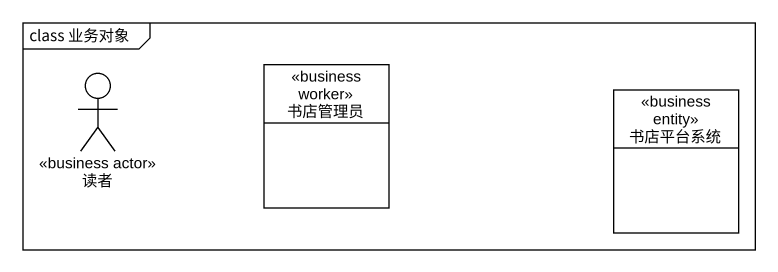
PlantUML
@startuml
mainframe class 业务对象
allowmixing
hide circle
hide empty members
class 书店管理员 <<business worker>>
actor 读者 <<business actor>>
class 书店平台系统 <<business entity>>
@enduml
